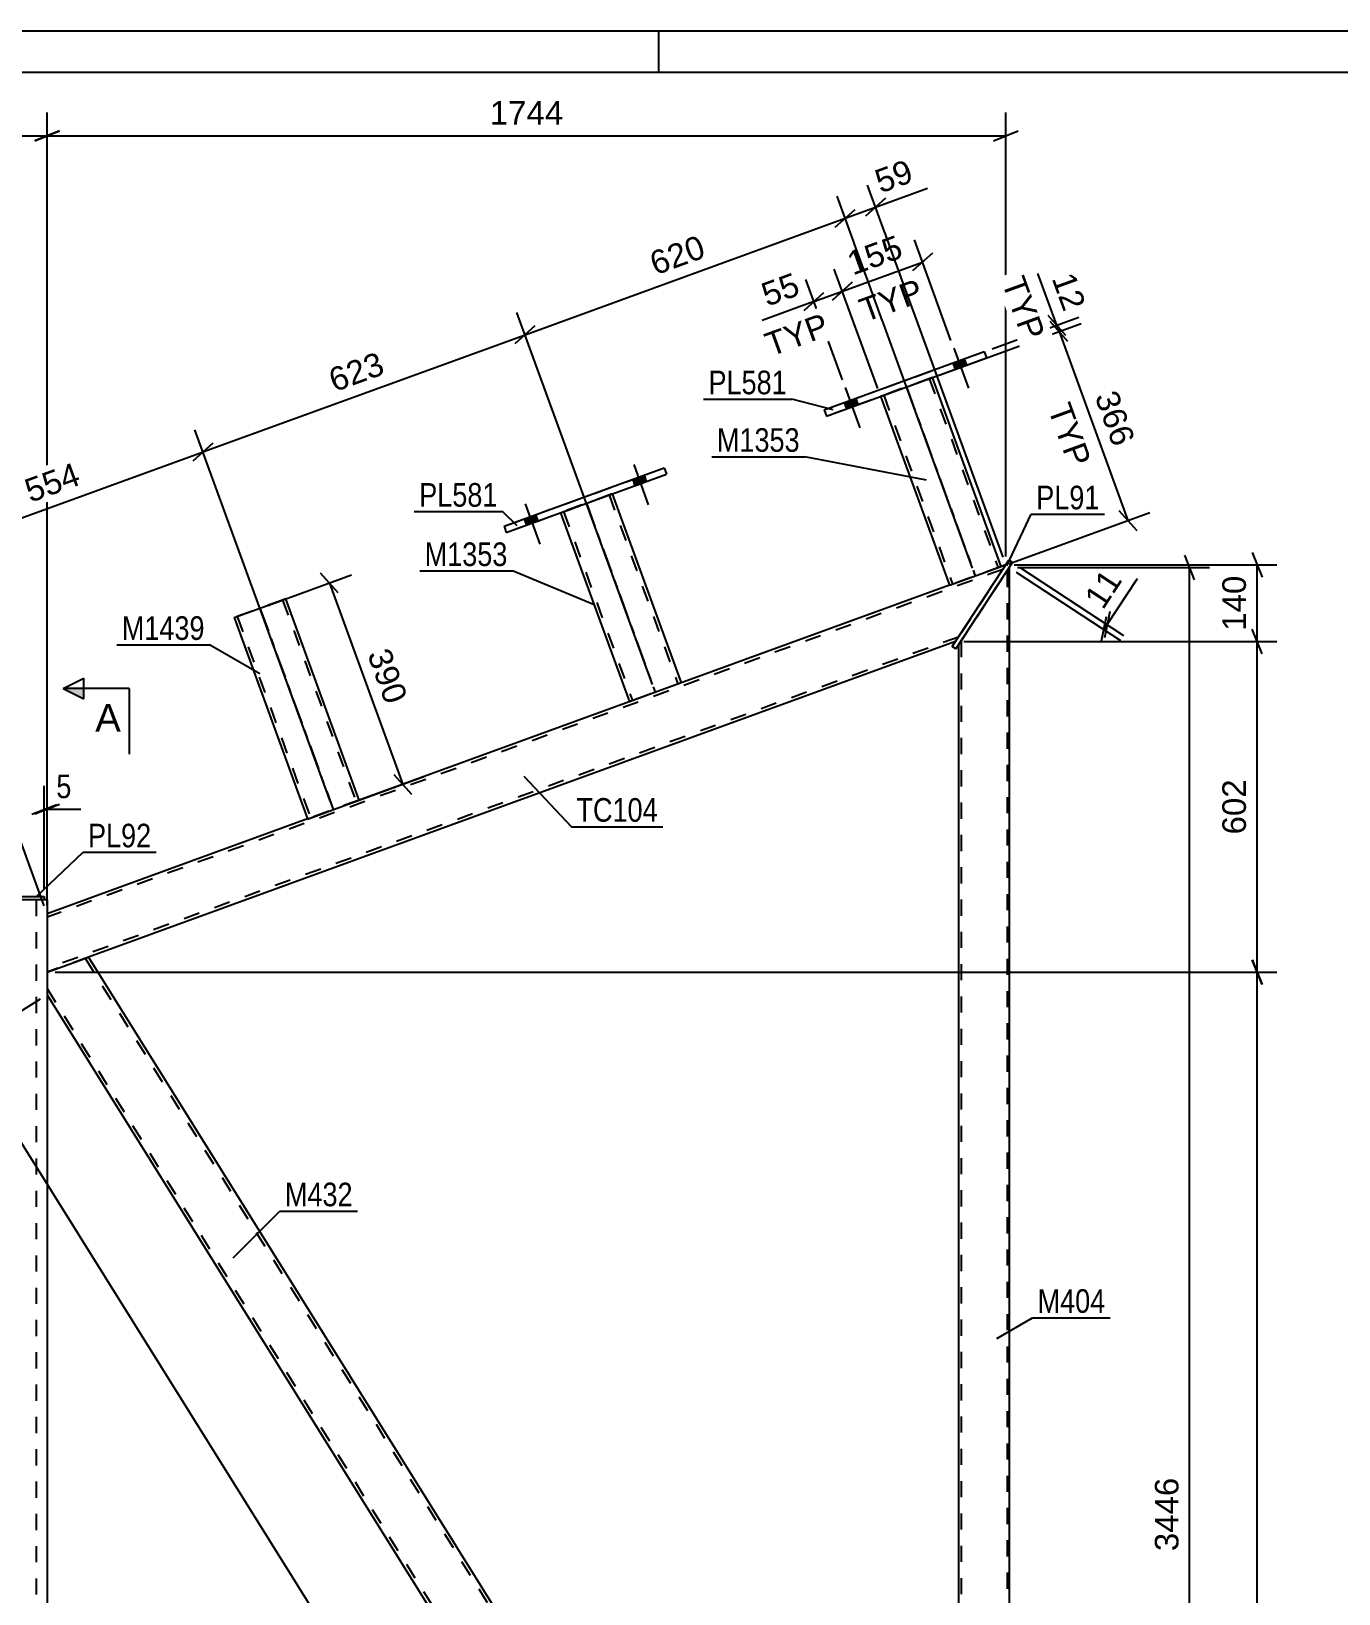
# Model space of a CAD drawing. Header units: millimetres. Extents: x 0 to 841, y 0 to 594.
# Drawn here: x 344.9 to 503.5, y 404.4 to 594 of the extents above; entities that cross this region are included whole.
import ezdxf

# ---------------------------------------------------------------- set-up
doc = ezdxf.new("R2010")
doc.units = ezdxf.units.MM
doc.linetypes.add('DXK_LINE_DOT2', pattern=[3.9198, 1.9599, -1.9599])
doc.linetypes.add('DXK_LINE_DOT3', pattern=[5.9187, 2.979, -0.9799, 0.9799, -0.9799])
doc.styles.add('Arial', font='ARIAL.TTF', dxfattribs={"height": 0.2})
doc.styles.add('Arial Narrow', font='ARIALN.TTF', dxfattribs={"height": 0.2})

# ---------------------------------------------------------------- blocks, each defined once
blk = doc.blocks.new('Unknown-284933836-1132')
at = {"color": 5, "linetype": 'Continuous'}
for p, q in [((841, 594), (0, 594)), ((421, 589), (421, 594)), ((836, 589), (5, 589))]:
    blk.add_line(p, q, dxfattribs=at)
blk = doc.blocks.new('Part-284933836-1985 - 1981')
at = {"color": 7, "linetype": 'DXK_LINE_DOT2'}
for p, q in [((415.35, 537.87), (409.09, 535.59)), ((409.09, 535.59), (415.35, 537.87)), ((414.98, 537.74), (414.98, 537.74)), ((414.98, 537.74), (423.33, 514.8)), ((415.35, 537.87), (415.35, 537.87)), ((415.35, 537.87), (415.35, 537.87)), ((415.35, 537.87), (415.35, 537.87)), ((409.09, 535.59), (409.09, 535.59)), ((409.09, 535.59), (409.09, 535.59)), ((409.09, 535.59), (409.09, 535.59)), ((409.46, 535.73), (409.49, 535.74)), ((409.46, 535.73), (409.46, 535.73)), ((409.46, 535.73), (417.81, 512.79)), ((423.7, 514.94), (417.44, 512.66)), ((423.7, 514.94), (423.7, 514.94)), ((417.44, 512.66), (417.44, 512.66))]:
    blk.add_line(p, q, dxfattribs=at)
at = {"color": 7, "linetype": 'DXK_LINE_DOT3'}
blk.add_line((412.22, 536.73), (420.57, 513.8), dxfattribs=at)
at = {"color": 2, "linetype": 'Continuous'}
for p, q in [((415.35, 537.87), (423.7, 514.94)), ((409.09, 535.59), (417.44, 512.66)), ((423.7, 514.94), (417.44, 512.66))]:
    blk.add_line(p, q, dxfattribs=at)
blk = doc.blocks.new('Part-284933836-1984 - 1981')
at = {"color": 7, "linetype": 'DXK_LINE_DOT2'}
for p, q in [((454.18, 551.99), (447.91, 549.71)), ((447.91, 549.71), (454.18, 551.99)), ((453.8, 551.86), (453.8, 551.86)), ((453.8, 551.86), (462.15, 528.92)), ((454.18, 551.99), (454.18, 551.99)), ((454.18, 551.99), (454.18, 551.99)), ((454.18, 551.99), (454.18, 551.99)), ((448.29, 549.85), (448.32, 549.86)), ((448.29, 549.85), (448.29, 549.85)), ((448.29, 549.85), (456.63, 526.91)), ((447.91, 549.71), (447.91, 549.71)), ((447.91, 549.71), (447.91, 549.71)), ((447.91, 549.71), (447.91, 549.71)), ((462.52, 529.05), (456.26, 526.77)), ((462.52, 529.05), (462.52, 529.06)), ((462.52, 529.05), (462.52, 529.06)), ((462.52, 529.05), (462.52, 529.05)), ((462.52, 529.05), (462.52, 529.05)), ((456.26, 526.78), (456.26, 526.77)), ((456.26, 526.77), (456.26, 526.78)), ((456.26, 526.77), (456.26, 526.77))]:
    blk.add_line(p, q, dxfattribs=at)
at = {"color": 2, "linetype": 'Continuous'}
for p, q in [((462.52, 529.06), (454.18, 551.99)), ((447.91, 549.71), (456.26, 526.78)), ((456.26, 526.78), (462.52, 529.05))]:
    blk.add_line(p, q, dxfattribs=at)
at = {"color": 7, "linetype": 'DXK_LINE_DOT3'}
blk.add_line((451.04, 550.85), (459.39, 527.91), dxfattribs=at)
blk = doc.blocks.new('Bolt-284933836-1986 - 1981')
at = {"linetype": 'Continuous'}
for points in [[(418.11, 538.87), (419.49, 539.38), (419.21, 540.13), (417.84, 539.63)], [(404.95, 534.09), (406.33, 534.59), (406.06, 535.34), (404.68, 534.84)]]:
    blk.add_hatch(color=1, dxfattribs=at).paths.add_polyline_path(points)
at = {"color": 1, "linetype": 'Continuous'}
for p, q in [((417.96, 541.44), (419.73, 536.56)), ((417.84, 539.63), (418.11, 538.87)), ((419.21, 540.13), (419.49, 539.38)), ((404.8, 536.65), (406.58, 531.77)), ((404.68, 534.84), (404.95, 534.09)), ((406.06, 535.34), (406.33, 534.59))]:
    blk.add_line(p, q, dxfattribs=at)
blk = doc.blocks.new('Bolt-284933836-2056 - 1981')
at = {"linetype": 'Continuous'}
for points in [[(456.93, 552.99), (458.31, 553.49), (458.04, 554.25), (456.66, 553.74)], [(443.78, 548.2), (445.16, 548.71), (444.88, 549.46), (443.5, 548.96)]]:
    blk.add_hatch(color=1, dxfattribs=at).paths.add_polyline_path(points)
at = {"color": 1, "linetype": 'Continuous'}
for p, q in [((456.78, 555.56), (458.56, 550.68)), ((456.66, 553.74), (456.93, 552.99)), ((458.04, 554.25), (458.31, 553.49)), ((443.62, 550.77), (445.4, 545.89)), ((443.5, 548.96), (443.78, 548.2)), ((444.88, 549.46), (445.16, 548.71))]:
    blk.add_line(p, q, dxfattribs=at)
blk = doc.blocks.new('Part-284933836-2053 - 1981')
at = {"color": 2, "linetype": 'Continuous'}
for p, q in [((456.59, 519.35), (463.45, 529.82)), ((457.04, 519.06), (463.9, 529.53)), ((463.9, 529.53), (463.45, 529.82)), ((457.04, 519.06), (456.59, 519.35))]:
    blk.add_line(p, q, dxfattribs=at)
blk = doc.blocks.new('Part-284933836-2054 - 1981')
at = {"color": 2, "linetype": 'Continuous'}
for p, q in [((346.81, 479.85), (351.82, 481.67)), ((351.82, 481.67), (457.41, 312.47)), ((346.81, 477.1), (455.45, 303.01)), ((457.41, 312.47), (457.41, 310.96)), ((457.41, 310.96), (457.41, 304.06)), ((457.11, 303.61), (455.45, 303.01))]:
    blk.add_line(p, q, dxfattribs=at)
at = {"color": 7, "linetype": 'DXK_LINE_DOT2'}
for p, q in [((351.44, 481.53), (457.41, 311.71)), ((346.81, 479.85), (346.81, 477.1)), ((346.81, 477.86), (455.83, 303.15)), ((457.41, 312.35), (457.41, 310.96)), ((456.55, 304.06), (456.88, 304.48)), ((456.55, 304.06), (457.11, 303.61)), ((456.88, 304.48), (457.41, 304.06))]:
    blk.add_line(p, q, dxfattribs=at)
blk = doc.blocks.new('Part-284933836-2058 - 1981')
at = {"color": 2, "linetype": 'Continuous'}
for p, q in [((369.5, 522.86), (375.76, 525.14)), ((375.76, 525.14), (375.76, 525.14)), ((384.65, 500.72), (375.76, 525.14)), ((369.5, 522.86), (369.5, 522.86)), ((369.5, 522.86), (378.38, 498.44)), ((378.39, 498.43), (384.64, 500.71))]:
    blk.add_line(p, q, dxfattribs=at)
at = {"color": 7, "linetype": 'DXK_LINE_DOT2'}
for p, q in [((375.7, 525.12), (375.01, 524.87)), ((375.76, 525.14), (375.7, 525.12)), ((375.38, 525), (369.5, 522.86)), ((375.38, 525), (375.38, 525)), ((375.38, 525), (384.28, 500.57)), ((369.87, 523), (369.87, 523)), ((369.87, 523), (378.76, 498.57)), ((384.65, 500.71), (378.76, 498.57)), ((384.25, 500.56), (384.19, 500.54)), ((384.25, 500.56), (384.28, 500.57)), ((384.65, 500.71), (384.64, 500.71)), ((384.65, 500.71), (384.65, 500.72)), ((384.65, 500.72), (384.65, 500.71)), ((384.65, 500.71), (384.65, 500.71)), ((378.44, 498.45), (379.14, 498.7)), ((378.38, 498.44), (378.39, 498.43)), ((378.39, 498.43), (378.44, 498.45)), ((378.39, 498.43), (378.39, 498.43)), ((378.39, 498.43), (378.39, 498.43))]:
    blk.add_line(p, q, dxfattribs=at)
at = {"color": 7, "linetype": 'DXK_LINE_DOT3'}
blk.add_line((372.63, 524), (381.52, 499.57), dxfattribs=at)
blk = doc.blocks.new('Part-284933836-2072 - 1981')
at = {"color": 2, "linetype": 'Continuous'}
for p, q in [((345.36, 488.61), (314.93, 488.61)), ((346.81, 488.61), (346.48, 488.61)), ((346.81, 488.61), (346.81, 226.87))]:
    blk.add_line(p, q, dxfattribs=at)
at = {"color": 7, "linetype": 'DXK_LINE_DOT2'}
for p, q in [((346.48, 488.61), (345.09, 488.61)), ((345.48, 488.61), (345.48, 226.87))]:
    blk.add_line(p, q, dxfattribs=at)
blk = doc.blocks.new('Bolt-284933836-2076 - 1981')
at = {"linetype": 'Continuous'}
for points in [[(418.11, 538.87), (419.49, 539.38), (419.21, 540.13), (417.84, 539.63)], [(404.95, 534.09), (406.33, 534.59), (406.06, 535.34), (404.68, 534.84)]]:
    blk.add_hatch(color=1, dxfattribs=at).paths.add_polyline_path(points)
at = {"color": 1, "linetype": 'Continuous'}
for p, q in [((417.96, 541.44), (419.73, 536.56)), ((417.84, 539.63), (418.11, 538.87)), ((419.21, 540.13), (419.49, 539.38)), ((404.8, 536.65), (406.58, 531.77)), ((404.68, 534.84), (404.95, 534.09)), ((406.06, 535.34), (406.33, 534.59))]:
    blk.add_line(p, q, dxfattribs=at)
blk = doc.blocks.new('Bolt-284933836-2077 - 1981')
at = {"linetype": 'Continuous'}
for points in [[(456.93, 552.99), (458.31, 553.49), (458.04, 554.25), (456.66, 553.74)], [(443.78, 548.2), (445.16, 548.71), (444.88, 549.46), (443.5, 548.96)]]:
    blk.add_hatch(color=1, dxfattribs=at).paths.add_polyline_path(points)
at = {"color": 1, "linetype": 'Continuous'}
for p, q in [((456.78, 555.56), (458.56, 550.68)), ((456.66, 553.74), (456.93, 552.99)), ((458.04, 554.25), (458.31, 553.49)), ((443.62, 550.77), (445.4, 545.89)), ((443.5, 548.96), (443.78, 548.2)), ((444.88, 549.46), (445.16, 548.71))]:
    blk.add_line(p, q, dxfattribs=at)
blk = doc.blocks.new('Part-284933836-2097 - 1981')
at = {"color": 2, "linetype": 'Continuous'}
for p, q in [((441.06, 548.07), (460.48, 555.14)), ((441.33, 547.32), (460.75, 554.38)), ((460.48, 555.14), (460.75, 554.38)), ((441.06, 548.07), (441.33, 547.32))]:
    blk.add_line(p, q, dxfattribs=at)
at = {"color": 7, "linetype": 'DXK_LINE_DOT2'}
for p, q in [((441.06, 548.07), (460.48, 555.14)), ((441.33, 547.32), (460.75, 554.38))]:
    blk.add_line(p, q, dxfattribs=at)
blk = doc.blocks.new('Part-284933836-2098 - 1981')
at = {"color": 2, "linetype": 'Continuous'}
for p, q in [((402.24, 533.95), (421.66, 541.02)), ((402.51, 533.2), (421.93, 540.26)), ((421.66, 541.02), (421.93, 540.26)), ((402.24, 533.95), (402.51, 533.2))]:
    blk.add_line(p, q, dxfattribs=at)
at = {"color": 7, "linetype": 'DXK_LINE_DOT2'}
for p, q in [((402.24, 533.95), (421.66, 541.02)), ((402.51, 533.2), (421.93, 540.26))]:
    blk.add_line(p, q, dxfattribs=at)
blk = doc.blocks.new('Part-284933836-2170 - 1981')
at = {"color": 2, "linetype": 'Continuous'}
for p, q in [((313.81, 489.01), (346.48, 489.01)), ((313.81, 489.01), (313.81, 488.61)), ((313.81, 488.61), (314.93, 488.61)), ((346.48, 488.61), (345.36, 488.61)), ((346.48, 489.01), (346.48, 488.61))]:
    blk.add_line(p, q, dxfattribs=at)
at = {"color": 7, "linetype": 'DXK_LINE_DOT2'}
blk.add_line((345.36, 488.61), (314.93, 488.61), dxfattribs=at)
blk = doc.blocks.new('Part-284933836-2215 - 1981')
at = {"color": 7, "linetype": 'DXK_LINE_DOT2'}
for p, q in [((462.52, 529.06), (456.26, 526.78)), ((463.09, 529.27), (456.99, 519.95)), ((462.72, 528.71), (346.81, 486.52)), ((457.35, 520.51), (346.81, 480.28)), ((384.65, 500.72), (378.38, 498.44)), ((346.81, 486.94), (346.81, 479.85)), ((351.82, 481.67), (346.81, 479.85))]:
    blk.add_line(p, q, dxfattribs=at)
at = {"color": 2, "linetype": 'Continuous'}
for p, q in [((463.09, 529.27), (462.52, 529.06)), ((456.26, 526.78), (384.65, 500.72)), ((456.99, 519.95), (351.82, 481.67)), ((378.38, 498.44), (346.81, 486.94))]:
    blk.add_line(p, q, dxfattribs=at)
blk = doc.blocks.new('Part-284933836-2266 - 1981')
at = {"color": 7, "linetype": 'DXK_LINE_DOT2'}
for p, q in [((457.41, 519.62), (463.51, 528.93)), ((463.24, 528.52), (463.24, 299.4)), ((457.67, 520.02), (457.67, 303.85))]:
    blk.add_line(p, q, dxfattribs=at)
at = {"color": 2, "linetype": 'Continuous'}
for p, q in [((463.51, 528.93), (463.51, 299.19)), ((457.41, 312.47), (457.41, 519.62))]:
    blk.add_line(p, q, dxfattribs=at)
blk = doc.blocks.new('StraightDimension-284933836-14707 - 1981')
at = {"color": 7, "linetype": 'Continuous'}
for p, q in [((454.18, 567.08), (451.78, 564.92)), ((456.44, 556.5), (452, 568.68)), ((447.57, 550.65), (442.29, 565.14)), ((443.27, 562.46), (452.98, 566)), ((442.07, 561.39), (444.47, 563.54))]:
    blk.add_line(p, q, dxfattribs=at)
at = {"color": 0}
blk.add_wipeout([(451.57, 566.28), (450.13, 570.23), (442.73, 567.54), (444.17, 563.59)], dxfattribs=at)
at = {"color": 0, "linetype": 'Continuous'}
blk.add_wipeout([(454.09, 560.97), (452.65, 564.92), (444.22, 561.85), (445.65, 557.9)], dxfattribs=at)
at = {"color": 3, "style": 'Arial'}
blk.add_text('155', height=2.865, rotation=20.002, dxfattribs=at).set_placement((444.53, 564.36))
at = {"color": 3, "linetype": 'Continuous', "style": 'Arial'}
blk.add_text('TYP', height=2.865, rotation=20.002, dxfattribs=at).set_placement((446.01, 558.67))
blk = doc.blocks.new('StraightDimension-284933836-14568 - 1981')
at = {"color": 7, "linetype": 'Continuous'}
for p, q in [((346.81, 487.95), (346.81, 584.16)), ((463.09, 530.27), (463.09, 584.16)), ((348.31, 581.91), (345.31, 580.71)), ((346.81, 581.31), (463.09, 581.31)), ((461.59, 580.71), (464.59, 581.91))]:
    blk.add_line(p, q, dxfattribs=at)
at = {"color": 0}
blk.add_wipeout([(410, 582.06), (410, 586.26), (399.9, 586.26), (399.9, 582.06)], dxfattribs=at)
at = {"color": 3, "style": 'Arial'}
blk.add_text('1744', height=2.865, dxfattribs=at).set_placement((400.5, 582.66))
blk = doc.blocks.new('StraightDimension-284933836-2391 - 1981')
at = {"color": 7, "linetype": 'Continuous'}
for p, q in [((346.48, 490.01), (346.48, 502.46)), ((346.81, 489.61), (346.81, 502.46)), ((344.98, 499.01), (347.98, 500.21)), ((348.31, 500.21), (345.31, 499.01)), ((346.48, 499.61), (346.81, 499.61))]:
    blk.add_line(p, q, dxfattribs=at)
at = {"color": 0}
blk.add_wipeout([(350.37, 500.36), (350.37, 504.56), (347.34, 504.56), (347.34, 500.36)], dxfattribs=at)
at = {"color": 7, "linetype": 'Continuous'}
blk.add_line((346.81, 499.61), (350.89, 499.61), dxfattribs=at)
blk.add_line((346.81, 499.61), (350.89, 499.61), dxfattribs=at)
at = {"color": 3, "style": 'Arial Narrow'}
blk.add_text('5', height=2.86, dxfattribs=at).set_placement((347.94, 500.96))
blk = doc.blocks.new('StraightDimension-284933836-14569 - 1981')
at = {"color": 7, "linetype": 'Continuous'}
for p, q in [((313.48, 487.95), (313.48, 584.16)), ((346.81, 487.95), (346.81, 584.16)), ((314.98, 581.91), (311.98, 580.71)), ((313.48, 581.31), (346.81, 581.31)), ((345.31, 580.71), (348.31, 581.91))]:
    blk.add_line(p, q, dxfattribs=at)
at = {"color": 0}
blk.add_wipeout([(334.08, 582.06), (334.08, 586.26), (326.21, 586.26), (326.21, 582.06)], dxfattribs=at)
at = {"color": 3, "style": 'Arial'}
blk.add_text('500', height=2.865, dxfattribs=at).set_placement((326.81, 582.66))
blk = doc.blocks.new('StraightDimension-284933836-14607 - 1981')
at = {"color": 7, "linetype": 'Continuous'}
for p, q in [((462.75, 530.2), (446.32, 575.33)), ((459.05, 528.86), (442.62, 573.99)), ((443.6, 571.31), (447.29, 572.66)), ((448.5, 573.73), (446.09, 571.58)), ((442.39, 570.23), (444.8, 572.39))]:
    blk.add_line(p, q, dxfattribs=at)
at = {"color": 0}
blk.add_wipeout([(452.84, 575.47), (451.4, 579.42), (446.1, 577.49), (447.53, 573.54)], dxfattribs=at)
at = {"color": 7, "linetype": 'Continuous'}
blk.add_line((447.29, 572.66), (453.59, 574.95), dxfattribs=at)
blk.add_line((447.29, 572.66), (453.59, 574.95), dxfattribs=at)
at = {"color": 3, "style": 'Arial'}
blk.add_text('59', height=2.865, rotation=20.002, dxfattribs=at).set_placement((447.89, 574.31))
blk = doc.blocks.new('StraightDimension-284933836-14608 - 1981')
at = {"color": 7, "linetype": 'Continuous'}
for p, q in [((459.05, 528.86), (442.62, 573.99)), ((404.78, 557.18), (443.6, 571.31)), ((442.39, 570.23), (444.8, 572.39)), ((420.23, 514.74), (403.8, 559.86)), ((405.98, 558.26), (403.57, 556.1))]:
    blk.add_line(p, q, dxfattribs=at)
at = {"color": 0}
blk.add_wipeout([(427.63, 566.3), (426.19, 570.24), (418.8, 567.55), (420.23, 563.6)], dxfattribs=at)
at = {"color": 3, "style": 'Arial'}
blk.add_text('620', height=2.865, rotation=20.002, dxfattribs=at).set_placement((420.59, 564.37))
blk = doc.blocks.new('StraightDimension-284933836-14609 - 1981')
at = {"color": 7, "linetype": 'Continuous'}
for p, q in [((420.23, 514.74), (403.8, 559.86)), ((403.57, 556.1), (405.98, 558.26)), ((365.72, 542.97), (404.78, 557.18)), ((366.93, 544.04), (364.52, 541.89)), ((381.18, 500.52), (364.75, 545.64))]:
    blk.add_line(p, q, dxfattribs=at)
at = {"color": 0}
blk.add_wipeout([(388.69, 552.12), (387.26, 556.07), (379.86, 553.38), (381.3, 549.43)], dxfattribs=at)
at = {"color": 3, "style": 'Arial'}
blk.add_text('623', height=2.865, rotation=20.002, dxfattribs=at).set_placement((381.66, 550.2))
blk = doc.blocks.new('StraightDimension-284933836-14610 - 1981')
at = {"color": 7, "linetype": 'Continuous'}
for p, q in [((364.52, 541.89), (366.93, 544.04)), ((381.18, 500.52), (364.75, 545.64)), ((331.02, 530.33), (365.73, 542.97)), ((346.47, 487.88), (330.05, 533.01)), ((332.23, 531.41), (329.82, 529.26))]:
    blk.add_line(p, q, dxfattribs=at)
at = {"color": 0}
blk.add_wipeout([(351.81, 538.7), (350.38, 542.65), (342.98, 539.96), (344.42, 536.01)], dxfattribs=at)
at = {"color": 3, "style": 'Arial'}
blk.add_text('554', height=2.865, rotation=20.002, dxfattribs=at).set_placement((344.78, 536.78))
blk = doc.blocks.new('StraightDimension-284933836-14685 - 1981')
at = {"color": 7, "linetype": 'Continuous'}
for p, q in [((455.11, 552.33), (472.21, 558.56)), ((470.61, 556.38), (468.46, 558.79)), ((469.54, 557.58), (477.88, 534.65)), ((463.46, 529.4), (480.56, 535.62)), ((476.81, 535.85), (478.96, 533.45))]:
    blk.add_line(p, q, dxfattribs=at)
at = {"color": 0}
blk.add_wipeout([(475.76, 542.67), (479.71, 544.11), (477.01, 551.51), (473.07, 550.07)], dxfattribs=at)
at = {"color": 0, "linetype": 'Continuous'}
blk.add_wipeout([(470.45, 540.16), (474.4, 541.59), (471.33, 550.03), (467.38, 548.59)], dxfattribs=at)
at = {"color": 3, "style": 'Arial'}
blk.add_text('366', height=2.865, rotation=-69.9983, dxfattribs=at).set_placement((473.84, 549.71))
at = {"color": 3, "linetype": 'Continuous', "style": 'Arial'}
blk.add_text('TYP', height=2.865, rotation=-69.9983, dxfattribs=at).set_placement((468.15, 548.23))
blk = doc.blocks.new('StraightDimension-284933836-14686 - 1981')
at = {"color": 7, "linetype": 'Continuous'}
for p, q in [((461.42, 555.48), (471.94, 559.31)), ((468.19, 559.54), (470.34, 557.13)), ((455.11, 552.33), (472.21, 558.56)), ((470.61, 556.38), (468.46, 558.79)), ((469.26, 558.33), (469.54, 557.58))]:
    blk.add_line(p, q, dxfattribs=at)
at = {"color": 0}
blk.add_wipeout([(469.79, 559.08), (473.73, 560.52), (471.8, 565.83), (467.86, 564.39)], dxfattribs=at)
at = {"color": 7, "linetype": 'Continuous'}
blk.add_line((469.26, 558.33), (466.97, 564.63), dxfattribs=at)
at = {"color": 0, "linetype": 'Continuous'}
blk.add_wipeout([(464.86, 555.52), (468.81, 556.95), (465.74, 565.39), (461.79, 563.95)], dxfattribs=at)
at = {"color": 7, "linetype": 'Continuous'}
blk.add_line((469.26, 558.33), (466.97, 564.63), dxfattribs=at)
at = {"color": 3, "linetype": 'Continuous', "style": 'Arial'}
blk.add_text('TYP', height=2.865, rotation=-69.9983, dxfattribs=at).set_placement((462.56, 563.59))
at = {"color": 3, "style": 'Arial'}
blk.add_text('12', height=2.865, rotation=-69.9983, dxfattribs=at).set_placement((468.63, 564.03))
blk = doc.blocks.new('StraightDimension-284933836-14708 - 1981')
at = {"color": 7, "linetype": 'Continuous'}
for p, q in [((447.57, 550.65), (442.29, 565.14)), ((443.28, 551.71), (438.85, 563.89)), ((444.47, 563.54), (442.07, 561.39)), ((438.62, 560.13), (441.03, 562.29)), ((439.82, 561.21), (443.27, 562.46))]:
    blk.add_line(p, q, dxfattribs=at)
at = {"color": 0}
blk.add_wipeout([(439.07, 561.74), (437.64, 565.68), (432.33, 563.75), (433.77, 559.8)], dxfattribs=at)
at = {"color": 7, "linetype": 'Continuous'}
blk.add_line((439.82, 561.21), (433.53, 558.92), dxfattribs=at)
at = {"color": 0, "linetype": 'Continuous'}
blk.add_wipeout([(442.64, 556.81), (441.2, 560.75), (432.77, 557.68), (434.2, 553.74)], dxfattribs=at)
at = {"color": 7, "linetype": 'Continuous'}
blk.add_line((439.82, 561.21), (433.53, 558.92), dxfattribs=at)
at = {"color": 3, "style": 'Arial'}
blk.add_text('55', height=2.865, rotation=20.002, dxfattribs=at).set_placement((434.13, 560.57))
at = {"color": 3, "linetype": 'Continuous', "style": 'Arial'}
blk.add_text('TYP', height=2.865, rotation=20.002, dxfattribs=at).set_placement((434.56, 554.51))
blk = doc.blocks.new('StraightDimension-284933836-14723 - 1981')
at = {"color": 7, "linetype": 'Continuous'}
for p, q in [((464.74, 528.98), (477.38, 520.7)), ((464.34, 528.38), (476.99, 520.1)), ((475.69, 523.6), (475.05, 520.43)), ((474.66, 519.83), (475.3, 523)), ((474.98, 521.42), (475.37, 522.02))]:
    blk.add_line(p, q, dxfattribs=at)
at = {"color": 0}
blk.add_wipeout([(478.13, 527.59), (474.61, 529.89), (471.52, 525.17), (475.03, 522.87)], dxfattribs=at)
at = {"color": 7, "linetype": 'Continuous'}
blk.add_line((475.37, 522.02), (479.04, 527.62), dxfattribs=at)
blk.add_line((475.37, 522.02), (479.04, 527.62), dxfattribs=at)
at = {"color": 3, "style": 'Arial'}
blk.add_text('11', height=2.865, rotation=56.7801, dxfattribs=at).set_placement((474.86, 523.7))
blk = doc.blocks.new('StraightDimension-284933836-14801 - 1981')
at = {"color": 7, "linetype": 'Continuous'}
for p, q in [((373.57, 524.34), (383.73, 528.04)), ((382.12, 525.86), (379.97, 528.27)), ((381.05, 527.06), (389.94, 502.63)), ((382.46, 499.91), (392.62, 503.61)), ((388.86, 503.84), (391.02, 501.43))]:
    blk.add_line(p, q, dxfattribs=at)
at = {"color": 0}
blk.add_wipeout([(387.54, 511.41), (391.49, 512.84), (388.8, 520.24), (384.85, 518.8)], dxfattribs=at)
at = {"color": 3, "style": 'Arial'}
blk.add_text('390', height=2.865, rotation=-69.9983, dxfattribs=at).set_placement((385.62, 518.44))
blk = doc.blocks.new('StraightDimension-284933836-14818 - 1981')
at = {"color": 7, "linetype": 'Continuous'}
for p, q in [((345.96, 476.57), (334.46, 469.39)), ((337.79, 469.71), (335.19, 471.62)), ((336.49, 470.66), (445.13, 296.57)), ((454.6, 302.48), (443.09, 295.3)), ((443.83, 297.52), (446.43, 295.61))]:
    blk.add_line(p, q, dxfattribs=at)
at = {"color": 0}
blk.add_wipeout([(394.12, 379.73), (397.68, 381.95), (392.34, 390.52), (388.77, 388.29)], dxfattribs=at)
at = {"color": 3, "style": 'Arial'}
blk.add_text('3078', height=2.865, rotation=-58.0349, dxfattribs=at).set_placement((389.6, 388.1))
blk = doc.blocks.new('StraightDimension-284933836-14910 - 1981')
at = {"color": 7, "linetype": 'Continuous'}
for p, q in [((464.51, 528.93), (487.78, 528.93)), ((485.98, 527.43), (484.78, 530.43)), ((485.38, 299.19), (485.38, 528.93))]:
    blk.add_line(p, q, dxfattribs=at)
at = {"color": 0}
blk.add_wipeout([(484.63, 419.11), (480.43, 419.11), (480.43, 409.01), (484.63, 409.01)], dxfattribs=at)
at = {"color": 3, "style": 'Arial'}
blk.add_text('3446', height=2.865, rotation=90.0002, dxfattribs=at).set_placement((484.03, 409.61))
blk = doc.blocks.new('StraightDimension-284933836-14921 - 1981')
at = {"color": 7, "linetype": 'Continuous'}
for p, q in [((464.09, 529.27), (495.96, 529.27)), ((492.96, 530.77), (494.16, 527.77)), ((493.56, 519.95), (493.56, 529.27)), ((494.16, 518.45), (492.96, 521.45)), ((457.99, 519.95), (495.96, 519.95))]:
    blk.add_line(p, q, dxfattribs=at)
at = {"color": 0}
blk.add_wipeout([(492.81, 528.54), (488.61, 528.54), (488.61, 520.67), (492.81, 520.67)], dxfattribs=at)
at = {"color": 3, "style": 'Arial'}
blk.add_text('140', height=2.865, rotation=90.0002, dxfattribs=at).set_placement((492.21, 521.27))
blk = doc.blocks.new('StraightDimension-284933836-14922 - 1981')
at = {"color": 7, "linetype": 'Continuous'}
for p, q in [((494.16, 518.45), (492.96, 521.45)), ((457.99, 519.95), (495.96, 519.95)), ((493.56, 479.85), (493.56, 519.95)), ((347.81, 479.85), (495.96, 479.85)), ((492.96, 481.35), (494.16, 478.35))]:
    blk.add_line(p, q, dxfattribs=at)
at = {"color": 0}
blk.add_wipeout([(492.81, 503.84), (488.61, 503.84), (488.61, 495.96), (492.81, 495.96)], dxfattribs=at)
at = {"color": 3, "style": 'Arial'}
blk.add_text('602', height=2.865, rotation=90.0002, dxfattribs=at).set_placement((492.21, 496.56))
blk = doc.blocks.new('StraightDimension-284933836-14923 - 1981')
at = {"color": 7, "linetype": 'Continuous'}
for p, q in [((347.81, 479.85), (495.96, 479.85)), ((494.16, 478.35), (492.96, 481.35)), ((493.56, 298.74), (493.56, 479.85)), ((492.96, 300.24), (494.16, 297.24)), ((464.21, 298.74), (495.96, 298.74))]:
    blk.add_line(p, q, dxfattribs=at)
at = {"color": 0}
blk.add_wipeout([(492.81, 394.34), (488.61, 394.34), (488.61, 384.25), (492.81, 384.25)], dxfattribs=at)
at = {"color": 3, "style": 'Arial'}
blk.add_text('2717', height=2.865, rotation=90.0002, dxfattribs=at).set_placement((492.21, 384.85))
blk = doc.blocks.new('Mark-284933836-14780 - 1981')
at = {"color": 0}
blk.add_wipeout([(402.66, 529.12), (402.66, 532.12), (392.61, 532.12), (392.61, 529.12)], dxfattribs=at)
blk.add_wipeout([(402.66, 529.12), (402.66, 532.12), (392.61, 532.12), (392.61, 529.12)], dxfattribs=at)
at = {"color": 30, "linetype": 'Continuous'}
for p in [(392.01, 528.52), (413.16, 524.41)]:
    blk.add_line(p, (403.26, 528.52), dxfattribs=at)
at = {"color": 3, "style": 'Arial Narrow'}
blk.add_text('M1353', height=2.863, dxfattribs=at).set_placement((392.61, 529.12))
blk = doc.blocks.new('Mark-284933836-14795 - 1981')
at = {"color": 0}
blk.add_wipeout([(365.93, 520.16), (365.93, 523.16), (355.88, 523.16), (355.88, 520.16)], dxfattribs=at)
blk.add_wipeout([(365.93, 520.16), (365.93, 523.16), (355.88, 523.16), (355.88, 520.16)], dxfattribs=at)
at = {"color": 30, "linetype": 'Continuous'}
for p in [(355.28, 519.56), (372.6, 516.06)]:
    blk.add_line(p, (366.53, 519.56), dxfattribs=at)
at = {"color": 3, "style": 'Arial Narrow'}
blk.add_text('M1439', height=2.863, dxfattribs=at).set_placement((355.88, 520.16))
blk = doc.blocks.new('Mark-284933836-2166 - 1981')
at = {"color": 0}
blk.add_wipeout([(359.46, 494.99), (359.46, 497.99), (351.78, 497.99), (351.78, 494.99)], dxfattribs=at)
blk.add_wipeout([(359.46, 494.99), (359.46, 497.99), (351.78, 497.99), (351.78, 494.99)], dxfattribs=at)
at = {"color": 30, "linetype": 'Continuous'}
for p, q in [((345.54, 489.01), (351.18, 494.39)), ((351.18, 494.39), (360.06, 494.39))]:
    blk.add_line(p, q, dxfattribs=at)
at = {"color": 3, "style": 'Arial Narrow'}
blk.add_text('PL92', height=2.863, dxfattribs=at).set_placement((351.78, 494.99))
blk = doc.blocks.new('Mark-284933836-14985 - 1981')
at = {"color": 0}
blk.add_wipeout([(475.16, 438.52), (475.16, 441.52), (466.94, 441.52), (466.94, 438.52)], dxfattribs=at)
blk.add_wipeout([(475.16, 438.52), (475.16, 441.52), (466.94, 441.52), (466.94, 438.52)], dxfattribs=at)
at = {"color": 30, "linetype": 'Continuous'}
for p, q in [((462.01, 435.42), (466.34, 437.92)), ((466.34, 437.92), (475.76, 437.92))]:
    blk.add_line(p, q, dxfattribs=at)
at = {"color": 3, "style": 'Arial Narrow'}
blk.add_text('M404', height=2.863, dxfattribs=at).set_placement((466.94, 438.52))
blk = doc.blocks.new('Mark-284933836-14734 - 1981')
at = {"color": 0}
blk.add_wipeout([(474.46, 536), (474.46, 539), (466.78, 539), (466.78, 536)], dxfattribs=at)
blk.add_wipeout([(474.46, 536), (474.46, 539), (466.78, 539), (466.78, 536)], dxfattribs=at)
at = {"color": 30, "linetype": 'Continuous'}
for p, q in [((463.2, 529.16), (466.18, 535.4)), ((466.18, 535.4), (475.06, 535.4))]:
    blk.add_line(p, q, dxfattribs=at)
at = {"color": 3, "style": 'Arial Narrow'}
blk.add_text('PL91', height=2.863, dxfattribs=at).set_placement((466.78, 536))
blk = doc.blocks.new('SectionMark-284933836-2652 - 1981')
at = {"linetype": 'Continuous'}
blk.add_hatch(color=6, dxfattribs=at).paths.add_polyline_path([(351.26, 514.28), (351.26, 513.03), (348.76, 514.28)])
at = {"color": 6, "linetype": 'Continuous'}
for p, q in [((348.76, 514.28), (351.26, 515.53)), ((356.76, 514.28), (348.76, 514.28)), ((348.76, 514.28), (351.26, 513.03)), ((351.26, 513.03), (351.26, 515.53)), ((356.76, 514.28), (356.76, 506.28))]:
    blk.add_line(p, q, dxfattribs=at)
at = {"color": 0, "linetype": 'Continuous'}
blk.add_wipeout([(355.76, 509.03), (355.76, 512.53), (352.65, 512.53), (352.65, 509.03)], dxfattribs=at)
at = {"color": 3, "linetype": 'Continuous', "style": 'Arial'}
blk.add_text('A', height=3.34, rotation=-0.0115, dxfattribs=at).set_placement((352.65, 509.03))
blk = doc.blocks.new('Mark-284933836-14758 - 1981')
at = {"color": 0}
blk.add_wipeout([(436.53, 549.96), (436.53, 552.96), (427.03, 552.96), (427.03, 549.96)], dxfattribs=at)
blk.add_wipeout([(436.53, 549.96), (436.53, 552.96), (427.03, 552.96), (427.03, 549.96)], dxfattribs=at)
at = {"color": 30, "linetype": 'Continuous'}
for p in [(426.43, 549.36), (442.15, 548.06)]:
    blk.add_line(p, (437.13, 549.36), dxfattribs=at)
at = {"color": 3, "style": 'Arial Narrow'}
blk.add_text('PL581', height=2.863, dxfattribs=at).set_placement((427.03, 549.96))
blk = doc.blocks.new('Mark-284933836-14766 - 1981')
at = {"color": 0}
blk.add_wipeout([(438.1, 542.98), (438.1, 545.98), (428.05, 545.98), (428.05, 542.98)], dxfattribs=at)
blk.add_wipeout([(438.1, 542.98), (438.1, 545.98), (428.05, 545.98), (428.05, 542.98)], dxfattribs=at)
at = {"color": 30, "linetype": 'Continuous'}
for p in [(427.45, 542.38), (453.48, 539.55)]:
    blk.add_line(p, (438.7, 542.38), dxfattribs=at)
at = {"color": 3, "style": 'Arial Narrow'}
blk.add_text('M1353', height=2.863, dxfattribs=at).set_placement((428.05, 542.98))
blk = doc.blocks.new('Mark-284933836-14783 - 1981')
at = {"color": 0}
blk.add_wipeout([(401.45, 536.32), (401.45, 539.32), (391.95, 539.32), (391.95, 536.32)], dxfattribs=at)
blk.add_wipeout([(401.45, 536.32), (401.45, 539.32), (391.95, 539.32), (391.95, 536.32)], dxfattribs=at)
at = {"color": 30, "linetype": 'Continuous'}
for p in [(391.35, 535.72), (403.83, 534)]:
    blk.add_line(p, (402.05, 535.72), dxfattribs=at)
at = {"color": 3, "style": 'Arial Narrow'}
blk.add_text('PL581', height=2.863, dxfattribs=at).set_placement((391.95, 536.32))
blk = doc.blocks.new('Mark-284933836-14846 - 1981')
at = {"color": 0}
blk.add_wipeout([(383.88, 451.45), (383.88, 454.45), (375.66, 454.45), (375.66, 451.45)], dxfattribs=at)
blk.add_wipeout([(383.88, 451.45), (383.88, 454.45), (375.66, 454.45), (375.66, 451.45)], dxfattribs=at)
at = {"color": 30, "linetype": 'Continuous'}
for p, q in [((369.4, 445.19), (375.06, 450.85)), ((375.06, 450.85), (384.48, 450.85))]:
    blk.add_line(p, q, dxfattribs=at)
at = {"color": 3, "style": 'Arial Narrow'}
blk.add_text('M432', height=2.863, dxfattribs=at).set_placement((375.66, 451.45))
blk = doc.blocks.new('Mark-284933836-14991 - 1981')
at = {"color": 0}
blk.add_wipeout([(420.88, 498.1), (420.88, 501.1), (411.02, 501.1), (411.02, 498.1)], dxfattribs=at)
blk.add_wipeout([(420.88, 498.1), (420.88, 501.1), (411.02, 501.1), (411.02, 498.1)], dxfattribs=at)
at = {"color": 30, "linetype": 'Continuous'}
for p, q in [((404.64, 503.61), (410.42, 497.5)), ((410.42, 497.5), (421.48, 497.5))]:
    blk.add_line(p, q, dxfattribs=at)
at = {"color": 3, "style": 'Arial Narrow'}
blk.add_text('TC104', height=2.863, dxfattribs=at).set_placement((411.02, 498.1))

msp = doc.modelspace()

# ---------------------------------------------------------------- block references
for name in ['Unknown-284933836-1132', 'Bolt-284933836-2056 - 1981', 'Bolt-284933836-2077 - 1981', 'Part-284933836-2097 - 1981', 'Part-284933836-1984 - 1981', 'Part-284933836-2098 - 1981', 'Bolt-284933836-1986 - 1981', 'Bolt-284933836-2076 - 1981', 'Part-284933836-1985 - 1981', 'Part-284933836-2215 - 1981', 'Part-284933836-2053 - 1981', 'Part-284933836-2266 - 1981', 'Part-284933836-2058 - 1981', 'Part-284933836-2072 - 1981', 'Part-284933836-2170 - 1981', 'Part-284933836-2054 - 1981']:
    msp.add_blockref(name, (0, 0))

# ---------------------------------------------------------------- next in the draw order: block references
for name in ['StraightDimension-284933836-14707 - 1981', 'StraightDimension-284933836-14818 - 1981']:
    msp.add_blockref(name, (0, 0))

# ---------------------------------------------------------------- next in the draw order: block references
msp.add_blockref('StraightDimension-284933836-14568 - 1981', (0, 0))

# ---------------------------------------------------------------- next in the draw order: block references
for name in ['StraightDimension-284933836-14607 - 1981', 'StraightDimension-284933836-2391 - 1981']:
    msp.add_blockref(name, (0, 0))

# ---------------------------------------------------------------- next in the draw order: block references
for name in ['StraightDimension-284933836-14569 - 1981', 'StraightDimension-284933836-14608 - 1981']:
    msp.add_blockref(name, (0, 0))

# ---------------------------------------------------------------- next in the draw order: block references
for name in ['StraightDimension-284933836-14708 - 1981', 'StraightDimension-284933836-14609 - 1981', 'StraightDimension-284933836-14685 - 1981', 'Mark-284933836-14766 - 1981']:
    msp.add_blockref(name, (0, 0))

# ---------------------------------------------------------------- next in the draw order: block references
for name in ['StraightDimension-284933836-14686 - 1981', 'Mark-284933836-14758 - 1981', 'StraightDimension-284933836-14610 - 1981', 'Mark-284933836-14783 - 1981', 'StraightDimension-284933836-14723 - 1981']:
    msp.add_blockref(name, (0, 0))

# ---------------------------------------------------------------- next in the draw order: block references
for name in ['StraightDimension-284933836-14910 - 1981', 'StraightDimension-284933836-14801 - 1981']:
    msp.add_blockref(name, (0, 0))

# ---------------------------------------------------------------- next in the draw order: block references
for name in ['Mark-284933836-14780 - 1981', 'StraightDimension-284933836-14921 - 1981']:
    msp.add_blockref(name, (0, 0))

# ---------------------------------------------------------------- next in the draw order: block references
for name in ['Mark-284933836-14734 - 1981', 'StraightDimension-284933836-14922 - 1981']:
    msp.add_blockref(name, (0, 0))

# ---------------------------------------------------------------- next in the draw order: block references
for name in ['Mark-284933836-14795 - 1981', 'Mark-284933836-14991 - 1981', 'Mark-284933836-2166 - 1981', 'StraightDimension-284933836-14923 - 1981']:
    msp.add_blockref(name, (0, 0))

# ---------------------------------------------------------------- next in the draw order: block references
for name in ['SectionMark-284933836-2652 - 1981', 'Mark-284933836-14846 - 1981', 'Mark-284933836-14985 - 1981']:
    msp.add_blockref(name, (0, 0))

doc.saveas('drawing.dxf')
